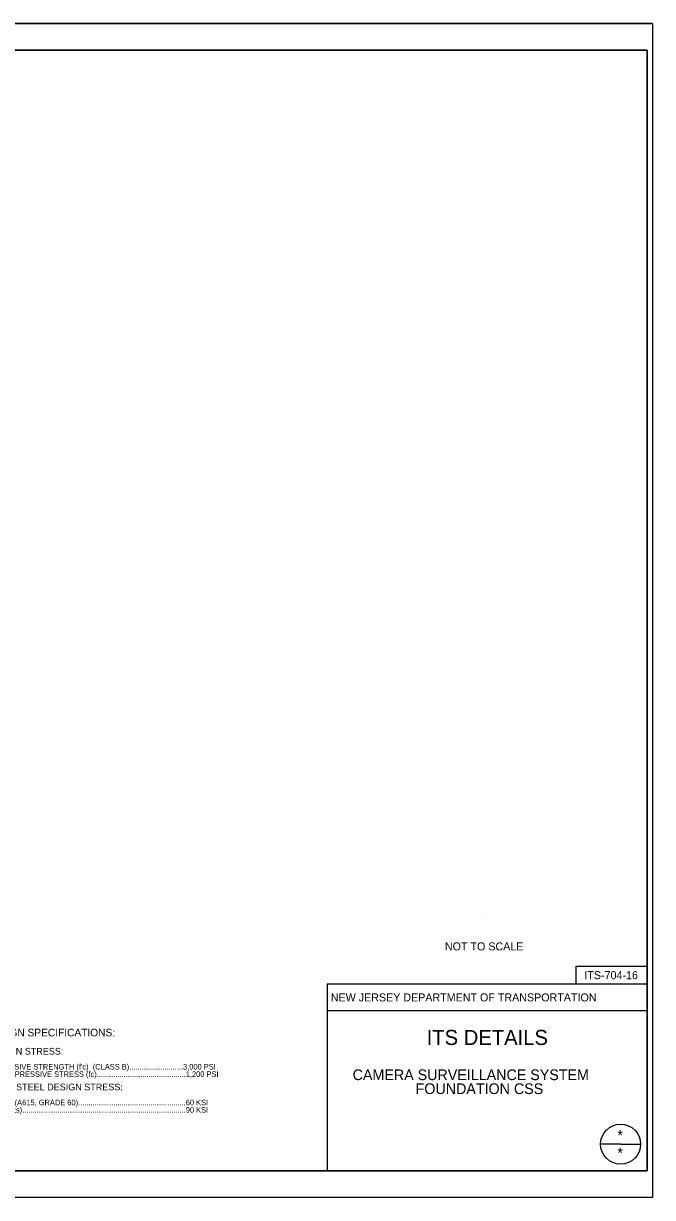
# Model space of a CAD drawing. Extents: x 507332 to 508380, y 495503 to 496163.
# Drawn here: x 508026 to 508380, y 495503 to 496163 of the extents above; entities that cross this region are included whole.
import ezdxf

# ---------------------------------------------------------------- set-up
doc = ezdxf.new("R2010")
doc.units = 0
doc.layers.add('1', color=7, linetype='Continuous')
doc.layers.add('41', color=7, linetype='Continuous')

msp = doc.modelspace()

# ---------------------------------------------------------------- linework, layer by layer
at = {"layer": '1'}
for p, q in [((508379.76, 496162.59), (507331.58, 496162.59)), ((508376.76, 496147.59), (507386.76, 496147.59)), ((508376.76, 495517.59), (508376.76, 496147.59)), ((508286.8, 495658.77), (508286.8, 495658.77)), ((508336.8, 495622.59), (508336.8, 495632.59)), ((508336.8, 495632.59), (508376.8, 495632.59)), ((508376.8, 495622.59), (508196.8, 495622.59)), ((508196.8, 495622.59), (508196.8, 495517.59)), ((508376.8, 495607.59), (508196.8, 495607.59)), ((508361.8, 495532.59), (508350.55, 495532.59)), ((508361.8, 495532.59), (508373.05, 495532.59)), ((507386.76, 495517.59), (508376.76, 495517.59)), ((508379.76, 495502.59), (507331.58, 495502.59))]:
    msp.add_line(p, q, dxfattribs=at)
msp.add_circle((508361.8, 495532.59), 11.25, dxfattribs=at)
at = {"layer": '41'}
for points in [[(507331.58, 496162.59), (508379.76, 496162.59), (508379.76, 495502.59), (507331.58, 495502.59)], [(507386.76, 496147.59), (508376.76, 496147.59), (508376.76, 495517.59), (507386.76, 495517.59)]]:
    msp.add_lwpolyline(points, close=True, dxfattribs=at)

# ---------------------------------------------------------------- texts
at = {"layer": '1'}
for s, height, p in [('NOT TO SCALE', 4.5, (508263.01, 495641.52)), ('ITS-704-16', 4.5, (508341.43, 495625.34)), ('NEW JERSEY DEPARTMENT OF TRANSPORTATION', 4.5, (508198.83, 495612.84)), ('GENERAL DESIGN SPECIFICATIONS:', 4.2748, (507975.9, 495593.19)), ('ITS DETAILS', 8.5, (508252.74, 495588.34)), ('CONCRETE DESIGN STRESS:', 3.7903, (507976.05, 495582.92)), ("SPECIFIED COMPRESSIVE STRENGTH (f'c)  (CLASS B)..........................3,000 PSI", 3.1349, (507976.37, 495574.53)), ('CAMERA SURVEILLANCE SYSTEM', 6, (508211.13, 495568.59)), ('EXTREME FIBER COMPRESSIVE STRESS (fc)...........................................1,200 PSI', 3.1349, (507976.37, 495570.39)), ('REINFORCEMENT STEEL DESIGN STRESS:', 3.7903, (507976.28, 495562.83)), ('FOUNDATION CSS', 6, (508246.53, 495560.76)), ('YIELD STRENGTH (fy) (A615, GRADE 60)....................................................60 KSI', 3.1349, (507976.37, 495554.44)), ('TENSILE STRENGTH (ts)...............................................................................90 KSI', 3.13487, (507976.37, 495550.3)), ('*', 6, (508360.02, 495534.56)), ('*', 6, (508360.02, 495524.62))]:
    msp.add_text(s, height=height, dxfattribs=at).set_placement(p)

doc.saveas('drawing.dxf')
